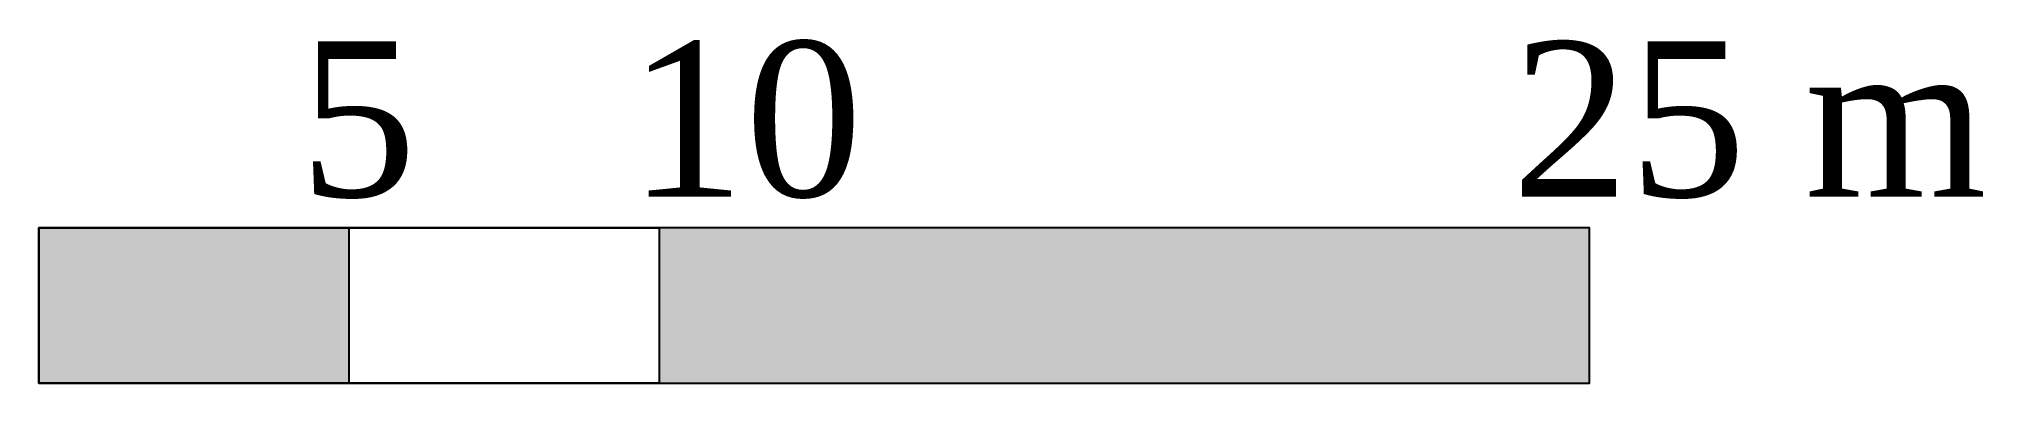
# Model space of a CAD drawing. Extents: x 0 to 31.3, y 0 to 5.5.
import ezdxf

# ---------------------------------------------------------------- set-up
doc = ezdxf.new("R2010")
doc.units = 0
doc.styles.add('Req_TimesNR', font='times.ttf')

msp = doc.modelspace()

# ---------------------------------------------------------------- hatches: boundary and pattern name
h = msp.add_hatch(color=256)
h.paths.add_polyline_path([(5, 2.5), (0, 2.5), (0, 0), (5, 0)])
h.paths.add_polyline_path([(25, 2.5), (10, 2.5), (10, 0), (25, 0)])

# ---------------------------------------------------------------- linework, layer by layer
for points in [[(0, 0), (25, 0), (25, 2.5), (0, 2.5)], [(0, 2.5), (10, 2.5), (10, 0), (0, 0)], [(0, 2.5), (5, 2.5), (5, 0), (0, 0)]]:
    msp.add_lwpolyline(points, close=True)

# ---------------------------------------------------------------- texts
at = {"style": 'Req_TimesNR'}
for s, p in [('5', (4.2, 3)), ('10', (9.5, 3)), ('25 m', (23.75, 3))]:
    msp.add_text(s, height=2.5, dxfattribs=at).set_placement(p)

doc.saveas('drawing.dxf')
